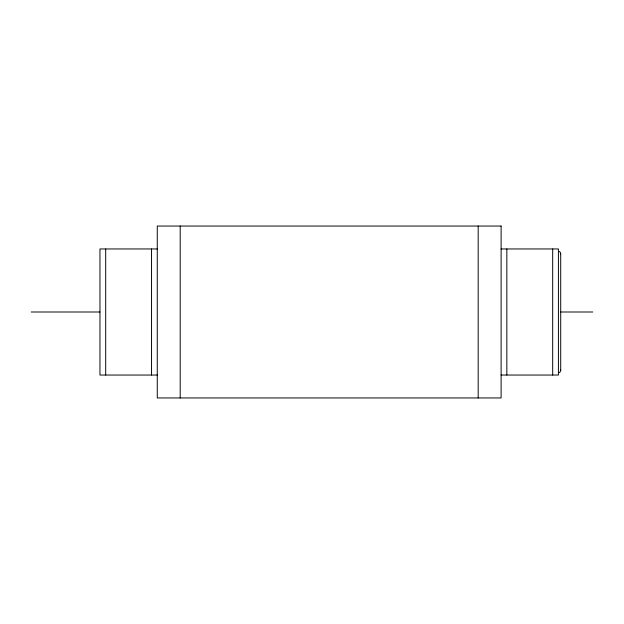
<?xml version="1.0" encoding="UTF-8"?>
<svg xmlns="http://www.w3.org/2000/svg" width="624" height="624" viewBox="0 0 624 624"><rect width="100%" height="100%" fill="white"/><g stroke="black" fill="none" stroke-linecap="round" stroke-linejoin="round"><path stroke-width="0.94" d="M560.633 254.14L560.399 252.4L559.01 251.332M560.711 253.547L560.711 370.453L560.04 372.076L559.01 372.668M157.271 248.96L99.965 248.96L99.965 375.04L157.271 375.04M501.111 248.96L558.418 248.96L558.418 375.04L501.111 375.04M31.2 312L99.965 312M560.329 312L592.8 312M560.633 369.86L560.711 370.453M552.685 248.96L552.685 375.04M506.844 248.96L506.844 375.04M478.187 226.044L478.187 397.956M180.196 226.044L180.196 397.956M151.546 248.96L151.546 375.04M105.698 248.96L105.698 375.04M501.111 226.044L157.271 226.044L157.271 397.956L501.111 397.956L501.111 226.044"/></g></svg>
